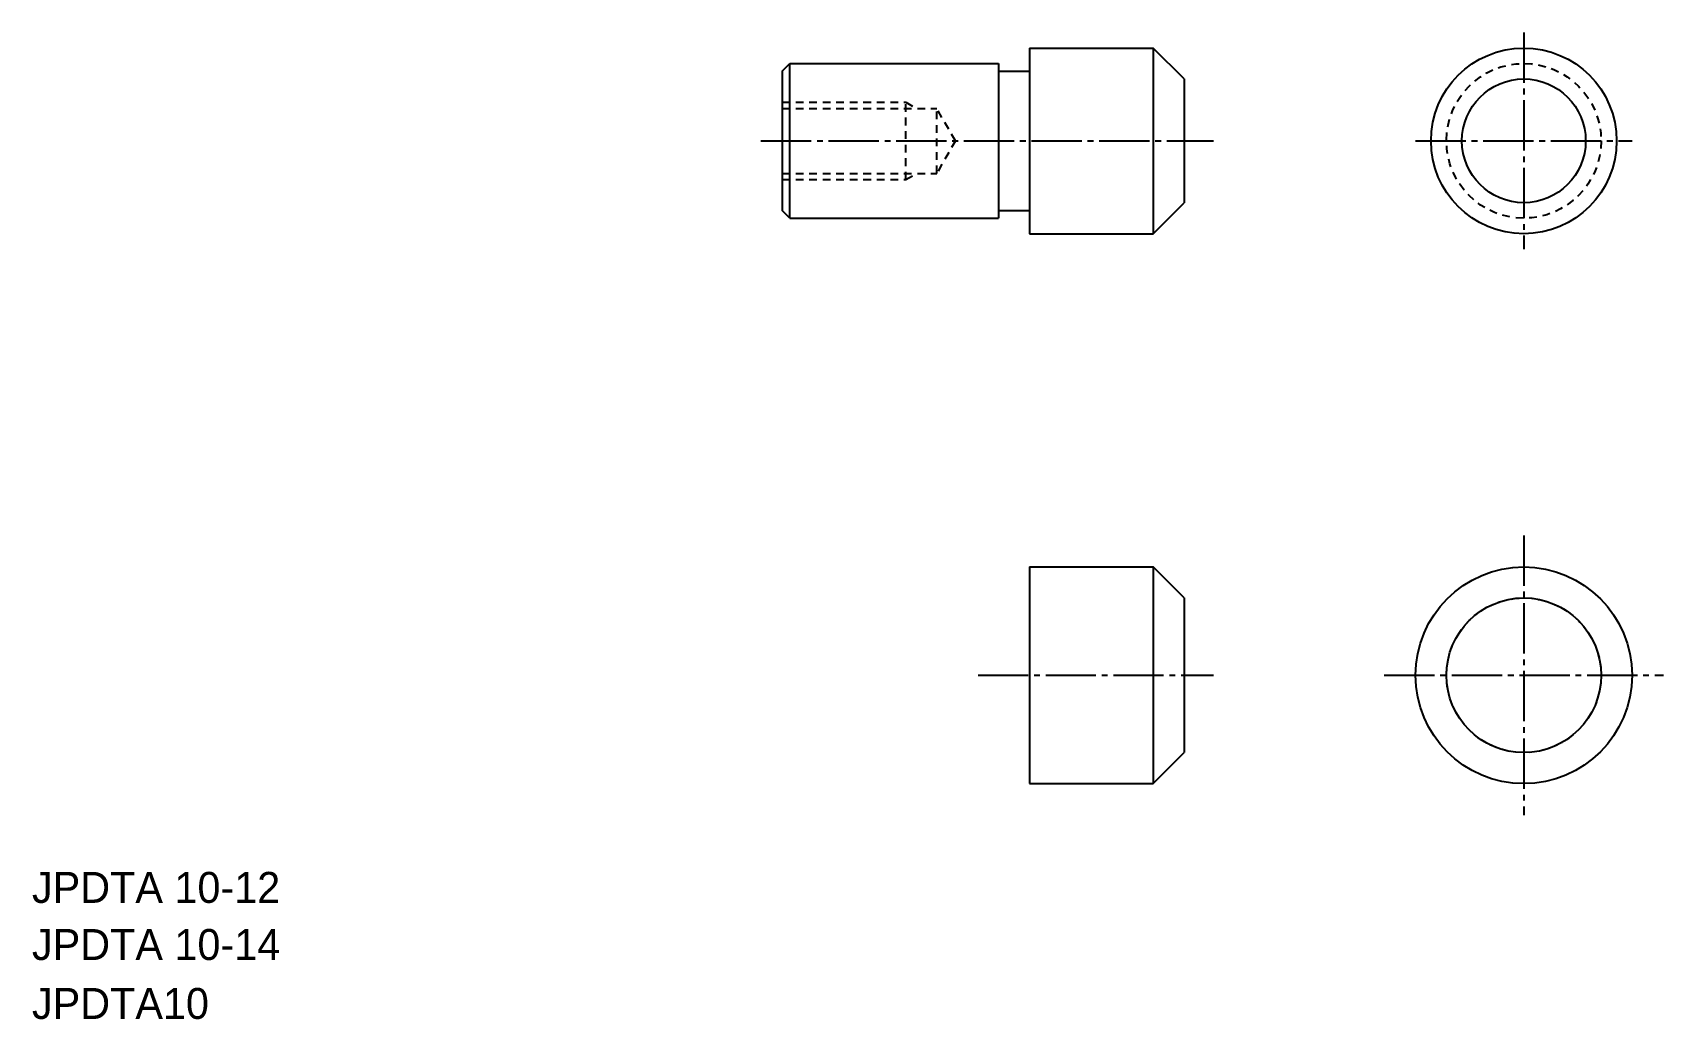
# Model space of a CAD drawing. Extents: x 5 to 110, y 5 to 69.
import ezdxf

# ---------------------------------------------------------------- set-up
doc = ezdxf.new("R2010")
doc.units = 0
doc.header["$LTSCALE"] = 0.25
doc.linetypes.add('CENTER', pattern=[17.5, 13, -1.5, 1.5, -1.5])
doc.linetypes.add('DASHED', pattern=[3.5, 2, -1.5])
doc.layers.get('0').update_dxf_attribs({"linetype": 'CONTINUOUS'})
doc.layers.add('CENTER', color=1, linetype='CENTER')
doc.styles.get("Standard").update_dxf_attribs({"font": 'txt', "height": 1.6})

msp = doc.modelspace()

# ---------------------------------------------------------------- linework, layer by layer
at = {"linetype": 'CONTINUOUS'}
for p, q in [((69.51, 67.75), (77.51, 67.75)), ((69.51, 67.75), (69.51, 55.75)), ((77.51, 67.75), (77.51, 55.75)), ((79.51, 65.75), (77.51, 67.75)), ((53.51, 66.25), (54.01, 66.75)), ((54.01, 66.75), (67.51, 66.75)), ((54.01, 56.75), (54.01, 66.75)), ((67.51, 66.75), (67.51, 56.75)), ((53.51, 66.25), (53.51, 57.25)), ((67.51, 66.25), (69.51, 66.25)), ((79.51, 65.75), (79.51, 57.75)), ((54.01, 56.75), (53.51, 57.25)), ((67.51, 57.25), (69.51, 57.25)), ((77.51, 55.75), (79.51, 57.75)), ((54.01, 56.75), (67.51, 56.75)), ((69.51, 55.75), (77.51, 55.75)), ((69.51, 34.21), (77.51, 34.21)), ((69.51, 34.21), (69.51, 20.21)), ((77.51, 34.21), (77.51, 20.21)), ((79.51, 32.21), (77.51, 34.21)), ((79.51, 32.21), (79.51, 22.21)), ((77.51, 20.21), (79.51, 22.21)), ((69.51, 20.21), (77.51, 20.21))]:
    msp.add_line(p, q, dxfattribs=at)
for p, q in [((57.38, 66.75), (57.38, 66.75)), ((60.76, 66.75), (60.76, 66.75))]:
    msp.add_line(p, q)
at = {"color": 3, "linetype": 'DASHED'}
for p, q in [((53.51, 64.25), (61.51, 64.25)), ((53.51, 63.85), (63.51, 63.85)), ((61.51, 59.25), (61.51, 64.25)), ((61.51, 64.25), (62.2, 63.85)), ((63.51, 59.65), (63.51, 63.85)), ((64.72, 61.75), (63.51, 63.85)), ((64.72, 61.75), (63.51, 59.65)), ((53.51, 59.65), (63.51, 59.65)), ((53.51, 59.25), (61.51, 59.25)), ((61.51, 59.25), (62.2, 59.65))]:
    msp.add_line(p, q, dxfattribs=at)
at = {"linetype": 'CONTINUOUS'}
for centre, radius in [((101.47, 61.75), 6), ((101.47, 61.75), 4), ((101.47, 27.21), 7), ((101.47, 27.21), 5)]:
    msp.add_circle(centre, radius, dxfattribs=at)
at = {"color": 3, "linetype": 'DASHED'}
for centre in [(101.47, 61.75), (101.47, 27.21)]:
    msp.add_circle(centre, 5, dxfattribs=at)
at = {"layer": 'CENTER', "color": 1, "linetype": 'CENTER'}
for p, q in [((101.47, 68.75), (101.47, 54.75)), ((52.14, 61.75), (81.41, 61.75)), ((94.47, 61.75), (108.47, 61.75)), ((101.47, 36.24), (101.47, 18.18)), ((66.18, 27.21), (81.41, 27.21)), ((92.44, 27.21), (110.5, 27.21))]:
    msp.add_line(p, q, dxfattribs=at)

# ---------------------------------------------------------------- texts
for s, p in [('JPDTA 10-12', (5, 12.5)), ('JPDTA 10-14', (5, 8.81)), ('JPDTA10', (5, 5))]:
    msp.add_text(s, height=2).set_placement(p)

doc.saveas('drawing.dxf')
